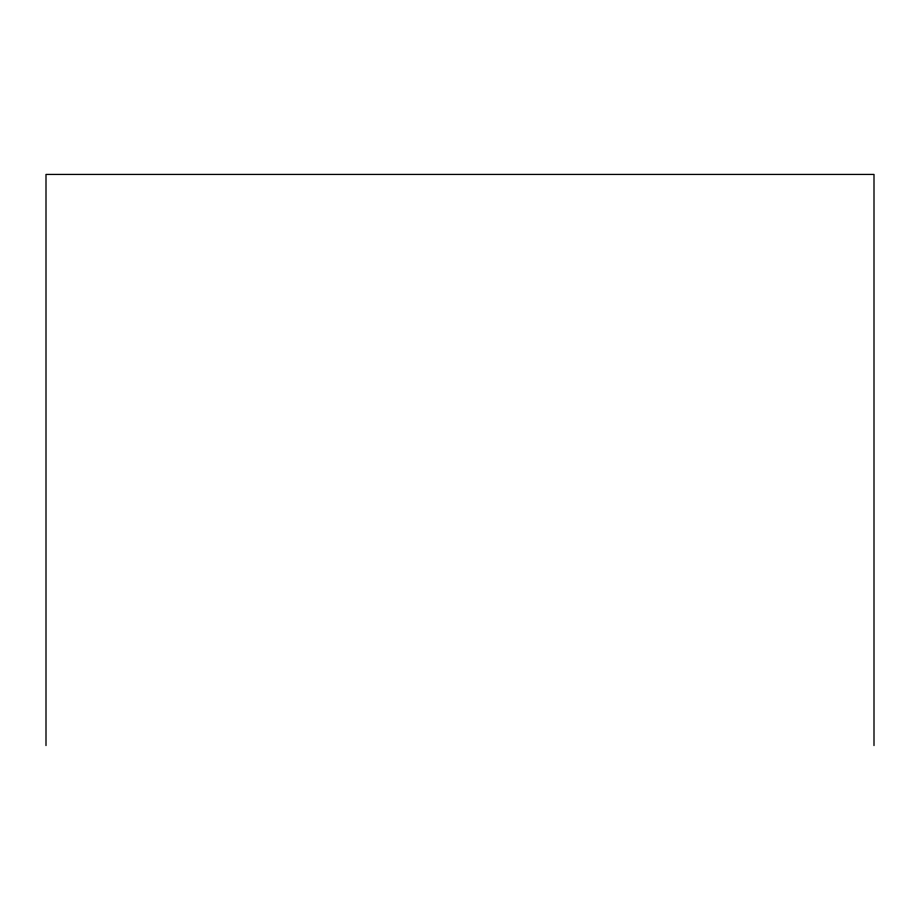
<?xml version="1.0" encoding="UTF-8"?>
<svg xmlns="http://www.w3.org/2000/svg" width="920" height="920" viewBox="0 0 920 920"><rect width="100%" height="100%" fill="white"/><g stroke="black" fill="none" stroke-linecap="round" stroke-linejoin="round"><path stroke-width="1.38" d="M874 745.568L874 174.432L46 174.432L46 745.568"/></g></svg>
